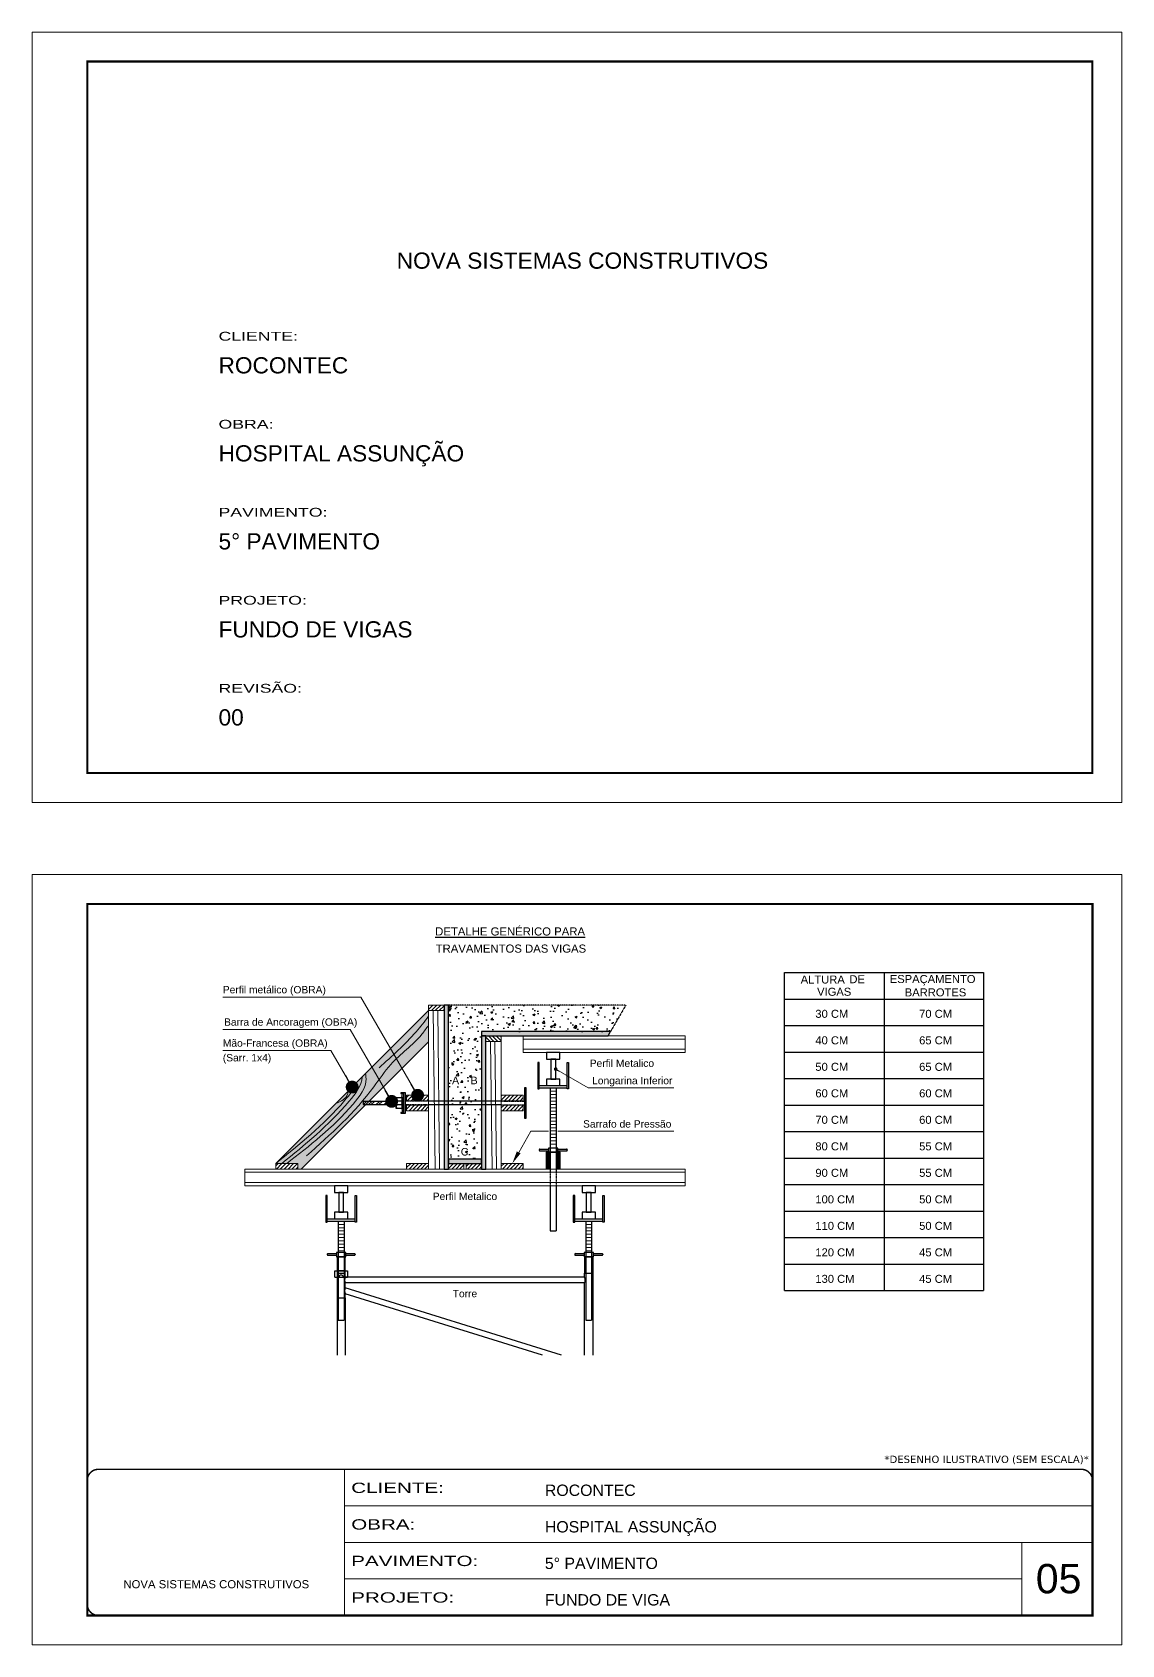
# Model space of a CAD drawing. Extents: x 1635 to 7875, y 358 to 2556.
# Drawn here: x 1635 to 3120, y 358 to 2556 of the extents above; entities that cross this region are included whole.
import ezdxf
from ezdxf.enums import TextEntityAlignment as Align

# ---------------------------------------------------------------- set-up
doc = ezdxf.new("R2010")
doc.units = 0
for name, pattern in [('CONTINUO', [0]), ('DASHED', [0.75, 0.5, -0.25]), ('HIDDEN', [0.375, 0.25, -0.125])]:
    doc.linetypes.add(name, pattern=pattern)
doc.layers.add('BARRA DE ANCORAGEM', color=251, linetype='Continuous')
doc.layers.add('GARFOS', color=7, linetype='Continuous')
for name, color, linetype, lineweight in [('CARIMBO', 255, 'Continuous', 9), ('CONCRETO', 251, 'Continuous', 25), ('Demarcação 1', 251, 'Continuous', 9), ('Escoras', 2, 'Continuous', 25), ('Folhas', 255, 'Continuous', 9), ('Forcador', 251, 'Continuous', 25), ('Hachura', 251, 'Continuous', 9), ('Madeira', 126, 'Continuous', 18), ('Perfil Metálico', 224, 'Continuous', 18), ('SARRAFO DE PRESSAO', 251, 'DASHED', 9)]:
    doc.layers.add(name, color=color, linetype=linetype, lineweight=lineweight)
doc.layers.add('Demarcação 2', color=7, linetype='Continuous', lineweight=9, true_color=0xe0e0e0)
doc.styles.add('ARIAL', font='arial.ttf')
doc.styles.get("Standard").update_dxf_attribs({"font": 'arial.ttf'})
doc.styles.add('stylellllll', font='verdana.ttf', dxfattribs={"height": 2})
doc.styles.add('Tecnologia', font='')
doc.styles.get('Tecnologia').set_extended_font_data('Forgotten Futurist')
doc.dimstyles.new('3x', dxfattribs={"dimtxt": 10, "dimasz": 5, "dimexe": 7, "dimexo": 5, "dimgap": 4, "dimtad": 1, "dimdec": 4, "dimlfac": 0.333333, "dimdsep": 46, "dimtxsty": 'Standard', "dimblk": 'DOT', "dimcen": 0.09, "dimclrd": 1, "dimclre": 1, "dimclrt": 2, "dimadec": 0, "dimazin": 2, "dimtfac": 1, "dimtdec": 4, "dimtmove": 0, "dimatfit": 3, "dimldrblk": 'DOT', "dimfxl": 1, "dimtolj": 1, "dimtzin": 0, "dimlwd": 9, "dimlwe": 9, "dimarcsym": 0})
pattern_1 = [(45, (-3105.974, 6947.2977), (-2.6516504, 2.6516504), [])]

# ---------------------------------------------------------------- blocks, each defined once
blk = doc.blocks.new('9999999999')
at = {"color": 30, "linetype": 'CONTINUO'}
for p, q in [((98564.6, 34230.2), (98564.6, 34429.4)), ((98564.6, 34379.6), (99584, 34379.6)), ((98564.6, 34329.8), (99488, 34329.8)), ((99584, 34329.8), (99488, 34329.8)), ((99488, 34329.8), (99488, 34230.2)), ((98564.6, 34280), (99488, 34280))]:
    blk.add_line(p, q, dxfattribs=at)
at = {"color": 30, "linetype": 'CONTINUO', "const_width": 2}
blk.add_lwpolyline([(99584, 34230.2), (99584, 34414.4, 0.414214), (99569, 34429.4), (98229, 34429.4, 0.414214), (98214, 34414.4), (98214, 34245.2, 0.414214), (98229, 34230.2), (99584, 34230.2)], format="xyb", dxfattribs=at)
at = {"layer": 'Folhas'}
blk.add_lwpolyline([(98139, 34190.2), (99624, 34190.2), (99624, 35240.2), (98139, 35240.2)], close=True, dxfattribs=at)
at = {"layer": 'Folhas', "color": 30, "const_width": 3}
blk.add_lwpolyline([(98214, 34230.2), (99584, 34230.2), (99584, 35200.2), (98214, 35200.2)], close=True, dxfattribs=at)
at = {"color": 7, "linetype": 'Continuous', "ltscale": 5, "style": 'ARIAL'}
for s, height, p in [('ROCONTEC', 15.48, (98837.7, 34393.1)), ('HOSPITAL ASSUNÇÃO', 15.483, (98837.7, 34343.3)), ('5° PAVIMENTO', 15.483, (98837.7, 34293.5)), ('NOVA SISTEMAS CONSTRUTIVOS', 11.059, (98263.2, 34267.2)), ('FUNDO DE VIGA', 15.483, (98837.7, 34243.7))]:
    blk.add_text(s, height=height, dxfattribs=at).set_placement(p)
at = {"layer": 'Folhas', "color": 7, "style": 'Tecnologia', "width": 1.5}
for s, p in [('CLIENTE:', (98573.7, 34397.2)), ('OBRA:', (98573.7, 34347.3)), ('PAVIMENTO:', (98573.7, 34297.5)), ('PROJETO:', (98573.7, 34247.7))]:
    blk.add_text(s, height=14, dxfattribs=at).set_placement(p)
blk = doc.blocks.new('HT20CT')
at = {"layer": 'Forcador'}
for points in [[(-4, 16), (-4, 20), (4, 20), (4, 16)], [(-1.5, 4), (-1.5, 16), (1.5, 16), (1.5, 4)], [(-4, 0), (-4, 4), (4, 4), (4, 0)]]:
    blk.add_lwpolyline(points, close=True, dxfattribs=at)
blk = doc.blocks.new('_Dot')
at = {"color": 0, "linetype": 'ByBlock', "lineweight": -2}
blk.add_line((-0.5, 0), (-1, 0), dxfattribs=at)
at = {"color": 0, "linetype": 'ByBlock', "const_width": 0.5}
blk.add_lwpolyline([(-0.25, 0, 1), (0.25, 0, 1)], format="xyb", close=True, dxfattribs=at)

msp = doc.modelspace()

# ---------------------------------------------------------------- hatches: boundary and pattern name
at = {"layer": 'CONCRETO', "linetype": 'DASHED', "ltscale": 0.3}
h = msp.add_hatch(dxfattribs=at)
h.set_pattern_fill('AR-CONC', color=256, scale=4, style=0)
h.set_pattern_definition([(50, (-46464.968, -6723.044), (28.690407, -2.510085), [3, -33]), (355, (-46464.968, -6723.044), (-5.550053, 30.087685), [2.4, -26.4]), (100.4514, (-46462.577, -6723.253), (23.140375, 27.577582), [2.549608, -28.045684]), (46.1842, (-46464.968, -6715.044), (42.689642, -6.62076), [4.5, -49.5]), (96.6356, (-46461.41, -6715.595), (37.386508, 38.964715), [3.82441, -42.06852]), (351.1842, (-46464.97, -6715.044), (37.386478, 38.964744), [3.6, -39.6]), (21, (-46460.968, -6717.044), (23.876282, -16.104756), [3, -33]), (326, (-46460.968, -6717.044), (9.732613, 29.006002), [2.4, -26.4]), (71.4514, (-46458.978, -6718.386), (33.608905, 12.90122), [2.549608, -28.045684]), (37.5, (-46464.968, -6723.044), (0.4863942, 13.3157542), [0, -26.08, 0, -26.8, 0, -26.5]), (7.5, (-46464.968, -6723.044), (10.5227815, 15.7764685), [0, -15.28, 0, -25.48, 0, -10.1]), (327.5, (-46473.888, -6723.044), (21.3528974, -0.9021949), [0, -10, 0, -31.2, 0, -41.4]), (317.5, (-46477.888, -6723.044), (23.327447, 4.004199), [0, -13, 0, -20.72, 0, -29.4])])
h.paths.add_polyline_path([(2202.05, 1229.88), (2202.05, 1019.88), (2247.05, 1019.88), (2247.05, 1193.88), (2423.04, 1193.88), (2443.83, 1229.88)])
h.paths.add_polyline_path([(2229.63, 1119.36), (2244.47, 1119.36), (2244.47, 1134.91), (2229.63, 1134.91)], flags=24)
h.paths.add_polyline_path([(2204.31, 1119.36), (2219.2, 1119.36), (2219.2, 1134.91), (2204.31, 1134.91)], flags=24)
h.paths.add_polyline_path([(2216.18, 1021.84), (2232, 1021.84), (2232, 1037.92), (2216.18, 1037.92)], flags=24)
at = {"layer": 'Demarcação 1'}
for points in [[(2202.05, 1229.88), (2196.05, 1229.88), (2196.05, 1006.38), (2202.05, 1006.38)], [(2423.04, 1193.88), (2247.05, 1193.88), (2247.05, 1187.88), (2419.58, 1187.88)], [(2253.05, 1187.88), (2247.05, 1187.88), (2247.05, 1006.38), (2253.05, 1006.38)], [(2247.05, 1019.88), (2202.05, 1019.88), (2202.05, 1013.88), (2247.05, 1013.88)]]:
    msp.add_hatch(color=256, dxfattribs=at).paths.add_polyline_path(points)
at = {"layer": 'Demarcação 2'}
msp.add_hatch(color=256, dxfattribs=at).paths.add_polyline_path([(2175.05, 1179.96), (2175.05, 1222.38), (1966.56, 1013.9), (1996.63, 1013.9), (1996.63, 1006.38), (2001.47, 1006.38), (2089.26, 1094.17), (2085.59, 1094.17), (2085.59, 1098.59), (2093.68, 1098.59)])
at = {"layer": 'Hachura'}
h = msp.add_hatch(dxfattribs=at)
h.set_pattern_fill('ANSI31', color=256, scale=30, style=0)
h.set_pattern_definition(pattern_1)
h.paths.add_polyline_path([(2175.05, 1229.88), (2196.05, 1229.88), (2196.05, 1222.38), (2175.05, 1222.38)])
h = msp.add_hatch(dxfattribs=at)
h.set_pattern_fill('ANSI31', color=256, scale=30, style=0)
h.set_pattern_definition([(135, (9735.9372, 5502.9928), (2.6516504, 2.6516504), [])])
h.paths.add_polyline_path([(2253.05, 1187.88), (2274.05, 1187.88), (2274.05, 1180.38), (2253.05, 1180.38)])
h = msp.add_hatch(dxfattribs=at)
h.set_pattern_fill('ANSI31', color=256, scale=30, style=0)
h.set_pattern_definition(pattern_1)
h.paths.add_polyline_path([(2175.05, 1099.39), (2175.05, 1106.91), (2144.98, 1106.91), (2144.98, 1099.39)])
h = msp.add_hatch(dxfattribs=at)
h.set_pattern_fill('ANSI31', color=256, scale=30, style=0)
h.set_pattern_definition(pattern_1)
h.paths.add_polyline_path([(2304.12, 1099.39), (2304.12, 1106.91), (2274.05, 1106.91), (2274.05, 1099.39)])
h = msp.add_hatch(dxfattribs=at)
h.set_pattern_fill('ANSI32', color=256, scale=20, angle=90, style=0)
h.set_pattern_definition([(45, (10742.119, -7877.9464), (5.303301, -5.303301), []), (45, (10742.119, -7874.411), (5.303301, -5.303301), [])])
h.paths.add_polyline_path([(2085.59, 1094.17), (2085.59, 1098.59), (2130.59, 1098.59), (2130.59, 1094.17)])
h = msp.add_hatch(dxfattribs=at)
h.set_pattern_fill('ANSI31', color=256, scale=30, style=0)
h.set_pattern_definition(pattern_1)
h.paths.add_polyline_path([(2144.98, 1085.86), (2175.05, 1085.86), (2175.05, 1093.38), (2144.98, 1093.38)])
h = msp.add_hatch(dxfattribs=at)
h.set_pattern_fill('ANSI31', color=256, scale=30, style=0)
h.set_pattern_definition(pattern_1)
h.paths.add_polyline_path([(2274.05, 1085.86), (2304.12, 1085.86), (2304.12, 1093.38), (2274.05, 1093.38)])
h = msp.add_hatch(dxfattribs=at)
h.set_pattern_fill('ANSI31', color=256, scale=30, style=0)
h.set_pattern_definition([(45, (-3284.3893, 6854.291), (-2.6516504, 2.6516504), [])])
h.paths.add_polyline_path([(1996.63, 1006.38), (1996.63, 1013.9), (1966.56, 1013.9), (1966.56, 1006.38)])
h = msp.add_hatch(dxfattribs=at)
h.set_pattern_fill('ANSI31', color=256, scale=30, style=0)
h.set_pattern_definition(pattern_1)
h.paths.add_polyline_path([(2145.05, 1006.38), (2175.05, 1006.38), (2175.05, 1013.88), (2145.05, 1013.88)])
h = msp.add_hatch(dxfattribs=at)
h.set_pattern_fill('ANSI31', color=256, scale=30, style=0)
h.set_pattern_definition(pattern_1)
h.paths.add_polyline_path([(2202.05, 1013.88), (2223.05, 1013.88), (2223.05, 1006.38), (2202.05, 1006.38)])
h = msp.add_hatch(dxfattribs=at)
h.set_pattern_fill('ANSI31', color=256, scale=30, style=0)
h.set_pattern_definition(pattern_1)
h.paths.add_polyline_path([(2247.05, 1006.38), (2247.05, 1013.88), (2226.05, 1013.88), (2226.05, 1006.38)])
h = msp.add_hatch(dxfattribs=at)
h.set_pattern_fill('ANSI31', color=256, scale=30, style=0)
h.set_pattern_definition(pattern_1)
h.paths.add_polyline_path([(2304.05, 1013.88), (2274.05, 1013.88), (2274.05, 1006.38), (2304.05, 1006.38)])
at = {"layer": 'Perfil Metálico'}
for points in [[(2335.41, 1006.38), (2339.91, 1006.38), (2339.91, 1029.18), (2335.41, 1029.18)], [(2349.78, 1006.38), (2354.28, 1006.38), (2354.28, 1029.18), (2349.78, 1029.18)]]:
    msp.add_hatch(color=256, dxfattribs=at).paths.add_polyline_path(points)

# ---------------------------------------------------------------- linework, layer by layer
for points in [[(2202.05, 1229.88), (2196.05, 1229.88), (2196.05, 1006.38), (2202.05, 1006.38)], [(2423.04, 1193.88), (2247.05, 1193.88), (2247.05, 1187.88), (2419.58, 1187.88)], [(2253.05, 1187.88), (2247.05, 1187.88), (2247.05, 1006.38), (2253.05, 1006.38)], [(2247.05, 1019.88), (2202.05, 1019.88), (2202.05, 1013.88), (2247.05, 1013.88)]]:
    msp.add_lwpolyline(points, close=True)
at = {"layer": 'BARRA DE ANCORAGEM'}
for p, q in [((2138.48, 1103.89), (2139.64, 1109.2)), ((2140.8, 1110.08), (2140.8, 1082.69)), ((2138.48, 1088.87), (2139.64, 1083.57)), ((2274.04, 1099.05), (2175.05, 1099.05)), ((2274.04, 1093.72), (2175.05, 1093.72))]:
    msp.add_line(p, q, dxfattribs=at)
at = {"layer": 'BARRA DE ANCORAGEM', "linetype": 'HIDDEN'}
for p, q in [((2175.05, 1099.05), (2143.48, 1099.05)), ((2175.05, 1093.72), (2143.48, 1093.72)), ((2274.04, 1099.05), (2305.62, 1099.05)), ((2274.04, 1093.72), (2305.62, 1093.72))]:
    msp.add_line(p, q, dxfattribs=at)
at = {"layer": 'BARRA DE ANCORAGEM', "flags": 128}
for points in [[(2138.48, 1088.87), (2130.59, 1088.87), (2130.59, 1103.89), (2138.48, 1103.89)], [(2138.48, 1095.94), (2140.8, 1095.94), (2140.8, 1096.82), (2138.48, 1096.82), (2138.48, 1095.94), (2138.48, 1096.82)]]:
    msp.add_lwpolyline(points, dxfattribs=at)
for points in [[(2138.48, 1099.03), (2132.36, 1099.03, -0.729796), (2132.36, 1103.89, -0.729796)], [(2138.48, 1093.73), (2132.36, 1093.73, -0.6666667), (2132.36, 1099.03, -0.6666667)]]:
    msp.add_lwpolyline(points, format="xyb", dxfattribs=at)
for points in [[(2140.8, 1110.08), (2137.25, 1110.08), (2137.25, 1109.2), (2140.8, 1109.2)], [(2140.8, 1103.89), (2138.48, 1103.89), (2138.48, 1088.87), (2140.8, 1088.87)], [(2143.48, 1082.69), (2143.48, 1110.08), (2140.8, 1110.08), (2140.8, 1082.69)], [(2308.02, 1075.58), (2308.02, 1117.19), (2305.62, 1117.19), (2305.62, 1075.58)], [(2130.59, 1098.59), (2085.59, 1098.59), (2085.59, 1094.17), (2130.59, 1094.17)], [(2140.8, 1083.57), (2137.25, 1083.57), (2137.25, 1082.69), (2140.8, 1082.69)]]:
    msp.add_lwpolyline(points, close=True, dxfattribs=at)
at = {"layer": 'BARRA DE ANCORAGEM'}
msp.add_arc((2133.14, 1091.3), 2.55, 107.75636, 252.24364, dxfattribs=at)
at = {"layer": 'CONCRETO', "linetype": 'DASHED', "ltscale": 0.3}
for q in [(2202.05, 1229.88), (2423.04, 1193.88)]:
    msp.add_line((2443.83, 1229.88), q, dxfattribs=at)
at = {"layer": 'Escoras'}
for p, q in [((2350.47, 1029.18), (2339.22, 1029.18)), ((2050.17, 886.83), (2050.17, 752.74)), ((2061.42, 886.83), (2050.17, 886.83)), ((2061.42, 864.33), (2061.42, 886.83)), ((2398.92, 886.83), (2387.67, 886.83)), ((2387.67, 886.83), (2387.67, 864.33)), ((2398.92, 886.83), (2398.92, 752.74)), ((2047.36, 867.71), (2064.24, 867.71)), ((2047.36, 858.93), (2047.36, 867.71)), ((2047.36, 858.93), (2052.87, 858.93)), ((2050.17, 864.33), (2061.42, 864.33)), ((2059.74, 867.69), (2051.86, 867.69)), ((2059.74, 858.65), (2051.86, 858.65)), ((2058.72, 858.93), (2064.24, 858.93)), ((2061.42, 858.71), (2061.42, 864.33)), ((2387.67, 858.71), (2061.42, 858.71)), ((2064.24, 867.71), (2064.24, 858.93)), ((2387.67, 864.33), (2398.92, 864.33)), ((2387.67, 858.71), (2387.67, 864.33)), ((2387.67, 851.06), (2061.42, 851.06)), ((2061.42, 844.7), (2061.42, 851.06)), ((2356.19, 752.74), (2061.42, 844.22)), ((2330.38, 752.74), (2061.42, 836.21)), ((2061.42, 830.58), (2061.42, 836.21)), ((2387.67, 752.74), (2387.67, 851.06)), ((2050.17, 830.58), (2061.42, 830.58)), ((2061.42, 830.58), (2061.42, 752.74))]:
    msp.add_line(p, q, dxfattribs=at)
for centre, radius, start, end in [((2055.8, 858.93), 2.92, 0, 180), ((2068.99, 854.88), 8.48, 153.19207, 206.80793), ((2380.1, 854.88), 8.48, 333.19207, 26.80793), ((2070.83, 840.46), 10.33, 155.71056, 204.28944)]:
    msp.add_arc(centre, radius, start, end, dxfattribs=at)
at = {"layer": 'Folhas'}
msp.add_lwpolyline([(1634.77, 1506.31), (3119.77, 1506.31), (3119.77, 2556.31), (1634.77, 2556.31)], close=True, dxfattribs=at)
at = {"layer": 'Folhas', "color": 30, "const_width": 3}
msp.add_lwpolyline([(1709.77, 1546.31), (3079.77, 1546.31), (3079.77, 2516.31), (1709.77, 2516.31)], close=True, dxfattribs=at)
at = {"layer": 'Forcador', "linetype": 'Continuous'}
for p, q in [((2325.72, 1120.08), (2363.97, 1120.08)), ((2325.72, 1116.93), (2363.97, 1116.93)), ((2340.91, 1116.93), (2340.91, 1006.38)), ((2348.78, 1116.93), (2348.78, 1006.38)), ((2326.73, 1033.57), (2338.55, 1033.57)), ((2351.15, 1033.57), (2362.96, 1033.57)), ((2325.72, 1032.56), (2325.72, 1032.11)), ((2326.73, 1031.1), (2338.55, 1031.1)), ((2351.15, 1031.1), (2362.96, 1031.1)), ((2363.97, 1032.56), (2363.97, 1032.11)), ((2340.91, 983.58), (2340.91, 921.93)), ((2348.78, 983.58), (2348.78, 921.93)), ((2036.67, 938.58), (2074.92, 938.58)), ((2036.67, 935.43), (2074.92, 935.43)), ((2051.86, 935.43), (2051.86, 800.43)), ((2059.74, 935.43), (2059.74, 800.43)), ((2374.17, 938.58), (2412.42, 938.58)), ((2374.17, 935.43), (2412.42, 935.43)), ((2389.36, 935.43), (2389.36, 800.43)), ((2397.24, 935.43), (2397.24, 800.43)), ((2340.91, 921.93), (2348.78, 921.93)), ((2036.67, 890.21), (2036.67, 889.76)), ((2037.69, 891.22), (2049.5, 891.22)), ((2037.69, 888.75), (2049.5, 888.75)), ((2062.1, 891.22), (2073.91, 891.22)), ((2062.1, 888.75), (2073.91, 888.75)), ((2074.92, 890.21), (2074.92, 889.76)), ((2374.17, 890.21), (2374.17, 889.76)), ((2375.19, 891.22), (2387, 891.22)), ((2375.19, 888.75), (2387, 888.75)), ((2399.6, 891.22), (2411.41, 891.22)), ((2399.6, 888.75), (2411.41, 888.75)), ((2412.42, 890.21), (2412.42, 889.76)), ((2051.86, 800.43), (2059.74, 800.43)), ((2389.36, 800.43), (2397.24, 800.43))]:
    msp.add_line(p, q, dxfattribs=at)
at = {"layer": 'Forcador', "linetype": 'HIDDEN'}
for p, q in [((2340.91, 1006.38), (2340.91, 983.58)), ((2348.78, 1006.38), (2348.78, 983.58))]:
    msp.add_line(p, q, dxfattribs=at)
at = {"layer": 'Forcador', "linetype": 'Continuous'}
for points in [[(2323.81, 1151.58), (2323.81, 1115.58), (2325.72, 1115.58), (2325.72, 1151.58)], [(2365.88, 1151.58), (2365.88, 1115.58), (2363.97, 1115.58), (2363.97, 1151.58)], [(2338.55, 1035.03), (2338.55, 1029.18), (2351.15, 1029.18), (2351.15, 1035.03)], [(2034.76, 970.08), (2034.76, 934.08), (2036.67, 934.08), (2036.67, 970.08)], [(2076.84, 970.08), (2076.84, 934.08), (2074.92, 934.08), (2074.92, 970.08)], [(2372.26, 970.08), (2372.26, 934.08), (2374.17, 934.08), (2374.17, 970.08)], [(2414.34, 970.08), (2414.34, 934.08), (2412.42, 934.08), (2412.42, 970.08)], [(2049.5, 892.68), (2049.5, 886.83), (2062.1, 886.83), (2062.1, 892.68)], [(2387, 892.68), (2387, 886.83), (2399.6, 886.83), (2399.6, 892.68)]]:
    msp.add_lwpolyline(points, close=True, dxfattribs=at)
for centre, start, end in [((2326.73, 1032.56), 90, 180), ((2362.96, 1032.56), 0, 90), ((2326.73, 1032.11), 180, 270), ((2362.96, 1032.11), 270, 0), ((2037.69, 890.21), 90, 180), ((2037.69, 889.76), 180, 270), ((2073.91, 890.21), 0, 90), ((2073.91, 889.76), 270, 0), ((2375.19, 890.21), 90, 180), ((2375.19, 889.76), 180, 270), ((2411.41, 890.21), 0, 90), ((2411.41, 889.76), 270, 0)]:
    msp.add_arc(centre, 1.01, start, end, dxfattribs=at)
at = {"layer": 'GARFOS', "color": 2, "ltscale": 1.5}
for p, q in [((2659.97, 840.64), (2659.97, 1274.27)), ((2659.97, 1274.27), (2931.51, 1274.27)), ((2795.74, 1274.27), (2795.74, 840.64)), ((2931.51, 1274.27), (2931.51, 840.64)), ((2659.97, 1238.13), (2931.51, 1238.13)), ((2659.97, 1238.13), (2931.51, 1238.13)), ((2659.97, 1202), (2931.51, 1202)), ((2659.97, 1165.86), (2931.51, 1165.86)), ((2659.97, 1129.73), (2931.51, 1129.73)), ((2659.97, 1093.59), (2931.51, 1093.59)), ((2659.97, 1057.45), (2931.51, 1057.45)), ((2659.97, 1021.32), (2931.51, 1021.32)), ((2659.97, 985.18), (2931.51, 985.18)), ((2659.97, 949.05), (2931.51, 949.05)), ((2659.97, 912.91), (2931.51, 912.91)), ((2659.97, 876.77), (2931.51, 876.77)), ((2659.97, 840.64), (2931.51, 840.64))]:
    msp.add_line(p, q, dxfattribs=at)
at = {"layer": 'Hachura'}
for p, q in [((2184.07, 1006.38), (2181.37, 1222.38)), ((2190.07, 1006.38), (2187.37, 1222.38)), ((2261.55, 1006.38), (2259.37, 1180.38)), ((2267.55, 1006.38), (2265.37, 1180.38)), ((2348.78, 1112.42), (2340.91, 1112.42)), ((2348.78, 1107.9), (2340.91, 1107.9)), ((2348.78, 1103.38), (2340.91, 1103.38)), ((2348.78, 1098.87), (2340.91, 1098.87)), ((2348.78, 1094.35), (2340.91, 1094.35)), ((2348.78, 1089.83), (2340.91, 1089.83)), ((2348.78, 1085.32), (2340.91, 1085.32)), ((2348.78, 1080.8), (2340.91, 1080.8)), ((2348.78, 1076.28), (2340.91, 1076.28)), ((2348.78, 1071.77), (2340.91, 1071.77)), ((2348.78, 1067.25), (2340.91, 1067.25)), ((2348.78, 1062.74), (2340.91, 1062.74)), ((2348.78, 1058.22), (2340.91, 1058.22)), ((2348.78, 1053.7), (2340.91, 1053.7)), ((2348.78, 1049.19), (2340.91, 1049.19)), ((2348.78, 1044.67), (2340.91, 1044.67)), ((2348.78, 1040.15), (2340.91, 1040.15)), ((2059.74, 930.92), (2051.86, 930.92)), ((2059.74, 926.4), (2051.86, 926.4)), ((2397.24, 930.92), (2389.36, 930.92)), ((2397.24, 926.4), (2389.36, 926.4)), ((2059.74, 921.88), (2051.86, 921.88)), ((2059.74, 917.37), (2051.86, 917.37)), ((2059.74, 912.85), (2051.86, 912.85)), ((2059.74, 908.33), (2051.86, 908.33)), ((2059.74, 903.82), (2051.86, 903.82)), ((2397.24, 921.88), (2389.36, 921.88)), ((2397.24, 917.37), (2389.36, 917.37)), ((2397.24, 912.85), (2389.36, 912.85)), ((2397.24, 908.33), (2389.36, 908.33)), ((2397.24, 903.82), (2389.36, 903.82)), ((2059.74, 899.3), (2051.86, 899.3)), ((2059.74, 894.78), (2051.86, 894.78)), ((2397.24, 899.3), (2389.36, 899.3)), ((2397.24, 894.78), (2389.36, 894.78))]:
    msp.add_line(p, q, dxfattribs=at)
at = {"layer": 'Hachura', "color": 1}
for p, q in [((2297.8, 1029.04), (2314.46, 1057.89)), ((2314.46, 1057.89), (2338.41, 1057.89)), ((2351.28, 1057.89), (2509.39, 1057.89))]:
    msp.add_line(p, q, dxfattribs=at)
at = {"layer": 'Hachura'}
for points in [[(2175.05, 1214.59), (2158, 1193.62), (2107.42, 1144.36)], [(2008.53, 1024.39), (2100.42, 1118.52), (2123.37, 1149), (2165.74, 1190.05), (2175.05, 1202.5)], [(1981.6, 1013.9), (2072.1, 1094.81), (2089.75, 1129.64), (2089.01, 1136.35)], [(2048.31, 1095.64), (2064.65, 1108.29), (2065.42, 1112.76)]]:
    msp.add_spline(points, degree=3, dxfattribs=at)
for points, knots in [([(1966.56, 1013.9), (1998.8, 1039.63), (2038.02, 1070.95), (2073.71, 1115.52), (2076.73, 1124.07)], [0, 0, 0, 0, 127.741989, 155.4442459, 155.4442459, 155.4442459, 155.4442459]), ([(1974.91, 1013.9), (2006.26, 1039.38), (2046.92, 1072.42), (2084, 1119.79), (2084.49, 1131.83)], [0, 0, 0, 0, 125.1825812, 162.3251979, 162.3251979, 162.3251979, 162.3251979])]:
    msp.add_open_spline(points, degree=3, knots=knots, dxfattribs=at)
at = {"layer": 'Hachura', "color": 1}
msp.add_solid([(2300.32, 1027.58), (2289.05, 1013.88), (2295.27, 1030.5)], dxfattribs=at)
at = {"layer": 'Madeira'}
for p, q in [((2175.05, 1222.38), (1966.56, 1013.9)), ((2175.05, 1222.38), (2175.05, 1013.88)), ((2175.05, 1179.96), (2001.47, 1006.38)), ((2274.05, 1013.88), (2274.05, 1180.38))]:
    msp.add_line(p, q, dxfattribs=at)
for points in [[(2175.05, 1222.38), (2196.05, 1222.38), (2196.05, 1229.88), (2175.05, 1229.88)], [(2274.05, 1180.38), (2253.05, 1180.38), (2253.05, 1187.88), (2274.05, 1187.88)], [(2144.98, 1106.91), (2175.05, 1106.91), (2175.05, 1099.39), (2144.98, 1099.39)], [(2274.05, 1106.91), (2304.12, 1106.91), (2304.12, 1099.39), (2274.05, 1099.39)], [(2144.98, 1085.86), (2175.05, 1085.86), (2175.05, 1093.38), (2144.98, 1093.38)], [(2274.05, 1085.86), (2304.12, 1085.86), (2304.12, 1093.38), (2274.05, 1093.38)], [(1966.56, 1013.9), (1996.63, 1013.9), (1996.63, 1006.38), (1966.56, 1006.38)], [(2145.05, 1006.38), (2175.05, 1006.38), (2175.05, 1013.88), (2145.05, 1013.88)], [(2223.05, 1006.38), (2202.05, 1006.38), (2202.05, 1013.88), (2223.05, 1013.88)], [(2226.05, 1006.38), (2247.05, 1006.38), (2247.05, 1013.88), (2226.05, 1013.88)], [(2304.05, 1006.38), (2274.05, 1006.38), (2274.05, 1013.88), (2304.05, 1013.88)]]:
    msp.add_lwpolyline(points, close=True, dxfattribs=at)
at = {"layer": 'Perfil Metálico'}
for p, q in [((2304.05, 1183.38), (2524.55, 1183.38)), ((2304.05, 1169.58), (2524.55, 1169.58)), ((1924.55, 1001.88), (2524.55, 1001.88)), ((1924.55, 988.08), (2524.55, 988.08))]:
    msp.add_line(p, q, dxfattribs=at)
for points in [[(2304.05, 1165.08), (2524.55, 1165.08), (2524.55, 1187.88), (2304.05, 1187.88)], [(2339.91, 1006.38), (2335.41, 1006.38), (2335.41, 1029.18), (2339.91, 1029.18)], [(2349.78, 1006.38), (2354.28, 1006.38), (2354.28, 1029.18), (2349.78, 1029.18)], [(1924.55, 983.58), (2524.55, 983.58), (2524.55, 1006.38), (1924.55, 1006.38)]]:
    msp.add_lwpolyline(points, close=True, dxfattribs=at)

# ---------------------------------------------------------------- block references
at = {"layer": 'Forcador', "linetype": 'Continuous', "xscale": -2.25, "yscale": 2.25, "zscale": 2.25}
for p in [(2344.85, 1120.08), (2393.3, 938.58)]:
    msp.add_blockref('HT20CT', p, dxfattribs=at)
at = {"layer": 'Forcador', "xscale": -2.25, "yscale": 2.25, "zscale": 2.25}
msp.add_blockref('HT20CT', (2055.8, 938.58), dxfattribs=at)
at = {"layer": 'SARRAFO DE PRESSAO', "color": 6, "linetype": 'ByBlock'}
msp.add_blockref('9999999999', (-96504.21, -33832.47), dxfattribs=at)

# ---------------------------------------------------------------- texts
at = {"color": 0, "linetype": 'Continuous', "ltscale": 5, "style": 'ARIAL'}
for s, height, p in [('NOVA SISTEMAS CONSTRUTIVOS', 22.1184, (2131.51, 2233.88)), ('ROCONTEC', 22.118, (1888.67, 2091.11)), ('HOSPITAL ASSUNÇÃO', 22.1184, (1888.67, 1971.11)), ('5° PAVIMENTO', 22.1184, (1888.67, 1851.11)), ('FUNDO DE VIGAS', 22.1184, (1888.67, 1731.11)), ('00', 22.118, (1888.67, 1611.11))]:
    msp.add_text(s, height=height, dxfattribs=at).set_placement(p)
for s, p in [('%%UDETALHE GENÉRICO PARA', (2286.09, 1324.78)), ('TRAVAMENTOS DAS VIGAS', (2287.17, 1301.39))]:
    msp.add_text(s, height=11.0592, dxfattribs=at).set_placement(p, align=Align.CENTER)
at = {"layer": 'CARIMBO', "style": 'ARIAL'}
for s, height, p in [('Perfil metálico (OBRA)', 10, (1894.51, 1245.9)), ('Barra de Ancoragem (OBRA)', 10, (1896.19, 1201.78)), ('Mão-Francesa (OBRA)', 10, (1894.51, 1173.11)), ('Longarina Inferior', 10, (2397.84, 1122)), ('Sarrafo de Pressão', 10, (2385.56, 1062.89)), ('05', 40, (3002.63, 427.88))]:
    msp.add_text(s, height=height, dxfattribs=at).set_placement(p)
msp.add_text('(Sarr. 1x4)', height=10, dxfattribs=at).set_placement((1894.51, 1163.11), align=Align.TOP_LEFT)
for s, p in [('Perfil Metalico', (2438.49, 1150.59)), ('Perfil Metalico', (2224.55, 969.09)), ('Torre', (2224.55, 836.56))]:
    msp.add_text(s, height=10, dxfattribs=at).set_placement(p, align=Align.MIDDLE_CENTER)
at = {"layer": 'CARIMBO', "color": 0, "linetype": 'Continuous', "style": 'ARIAL'}
for s, p in [('A', (2211.76, 1127.13)), ('B', (2237.05, 1127.13)), ('C', (2224.09, 1029.88))]:
    msp.add_text(s, height=10.37, dxfattribs=at).set_placement(p, align=Align.MIDDLE_CENTER)
at = {"layer": 'CARIMBO', "style": 'stylellllll'}
msp.add_text('*DESENHO ILUSTRATIVO (SEM ESCALA)*', height=10, dxfattribs=at).set_placement((3074.77, 605.55), align=Align.RIGHT)
at = {"layer": 'Folhas', "color": 30, "style": 'Tecnologia', "width": 1.5}
for s, p in [('CLIENTE:', (1888.67, 2135.82)), ('OBRA:', (1888.67, 2015.82)), ('PAVIMENTO:', (1888.67, 1895.82)), ('PROJETO:', (1888.67, 1775.82)), ('REVISÃO:', (1888.67, 1655.82))]:
    msp.add_text(s, height=12, dxfattribs=at).set_placement(p)
at = {"layer": 'GARFOS', "color": 2, "ltscale": 1.5}
for s, height, p in [('ALTURA   ', 10.91, (2682.17, 1259.3)), ('VIGAS', 10.91, (2704.52, 1242.61)), ('DE', 10.91, (2748.56, 1259.69)), ('ESPAÇAMENTO', 10.9102, (2803.61, 1260)), ('BARROTES', 10.91, (2824.02, 1241.76)), ('30 CM', 10.91, (2702.16, 1212.53)), ('70 CM', 10.91, (2843.64, 1212.53)), ('40 CM', 10.91, (2702.16, 1176.4)), ('65 CM', 10.91, (2843.64, 1176.4)), ('50 CM', 10.91, (2702.16, 1140.26)), ('65 CM', 10.91, (2843.64, 1140.26)), ('60 CM', 10.91, (2702.16, 1104.13)), ('60 CM', 10.91, (2843.64, 1104.13)), ('70 CM', 10.91, (2702.16, 1067.99)), ('60 CM', 10.91, (2843.64, 1067.99)), ('80 CM', 10.91, (2702.16, 1031.85)), ('55 CM', 10.91, (2843.64, 1031.85)), ('90 CM', 10.91, (2702.16, 995.72)), ('55 CM', 10.91, (2843.64, 995.72)), ('100 CM', 10.91, (2702.16, 959.58)), ('50 CM', 10.91, (2843.64, 959.58)), ('110 CM', 10.91, (2702.16, 923.45)), ('50 CM', 10.91, (2843.64, 923.45)), ('120 CM', 10.91, (2702.16, 887.31)), ('45 CM', 10.91, (2843.64, 887.31)), ('130 CM', 10.91, (2702.16, 851.17)), ('45 CM', 10.91, (2843.64, 851.17))]:
    msp.add_text(s, height=height, dxfattribs=at).set_placement(p)

# ---------------------------------------------------------------- leaders
msp.add_leader([(2348.22, 1142.58), (2392.53, 1117), (2509.39, 1117)], dimstyle='3x', override={"dimgap": 4, "dimtad": 0})
at = {"layer": 'Hachura'}
for points, override in [([(2160.01, 1106.91), (2082.66, 1240.9), (1894.51, 1240.9)], {"dimasz": 17.5, "dimtad": 0}), ([(2124.66, 1098.59), (2067.97, 1196.78), (1894.51, 1196.78)], {"dimasz": 17.5, "dimtad": 0}), ([(2070.81, 1118.14), (2041.96, 1168.11), (1894.51, 1168.11)], {"dimasz": 17.5, "dimgap": 4, "dimtad": 0})]:
    msp.add_leader(points, dimstyle='3x', override=override, dxfattribs=at)

doc.saveas('drawing.dxf')
